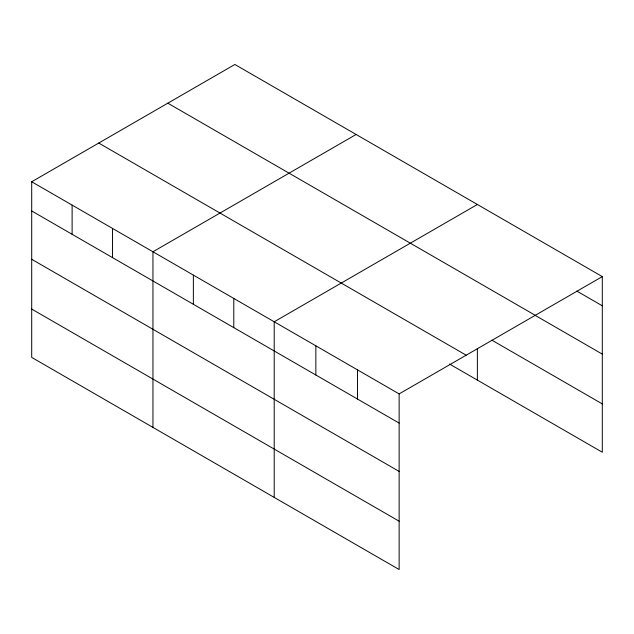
<?xml version="1.0" encoding="UTF-8"?>
<svg xmlns="http://www.w3.org/2000/svg" width="634" height="634" viewBox="0 0 634 634"><rect width="100%" height="100%" fill="white"/><g stroke="black" fill="none" stroke-linecap="round" stroke-linejoin="round"><path stroke-width="0.95" d="M31.7 181.768L399.135 393.904L399.135 569.53L31.7 357.394L31.7 181.768L234.865 64.47L602.3 276.606L602.3 452.232L449.585 364.067M356.118 134.471L152.952 251.769L152.952 427.395M477.37 204.481L274.205 321.779L274.205 497.405M399.135 393.904L602.3 276.606M576.805 291.077L602.3 305.794M167.82 103.176L535.255 315.312M535.159 315.36L602.3 354.121M491.818 340.125L602.3 403.913M98.745 143.054L466.18 355.198M31.7 210.956L399.135 423.092M31.7 259.282L399.135 471.419M31.7 309.067L399.135 521.203M477.37 348.549L477.37 380.107M357.497 369.86L357.497 399.048M315.851 345.815L315.851 375.011M233.787 298.44L233.787 327.635M193.37 275.108L193.37 304.296M112.535 228.438L112.535 257.626M72.117 205.099L72.117 234.295"/></g></svg>
